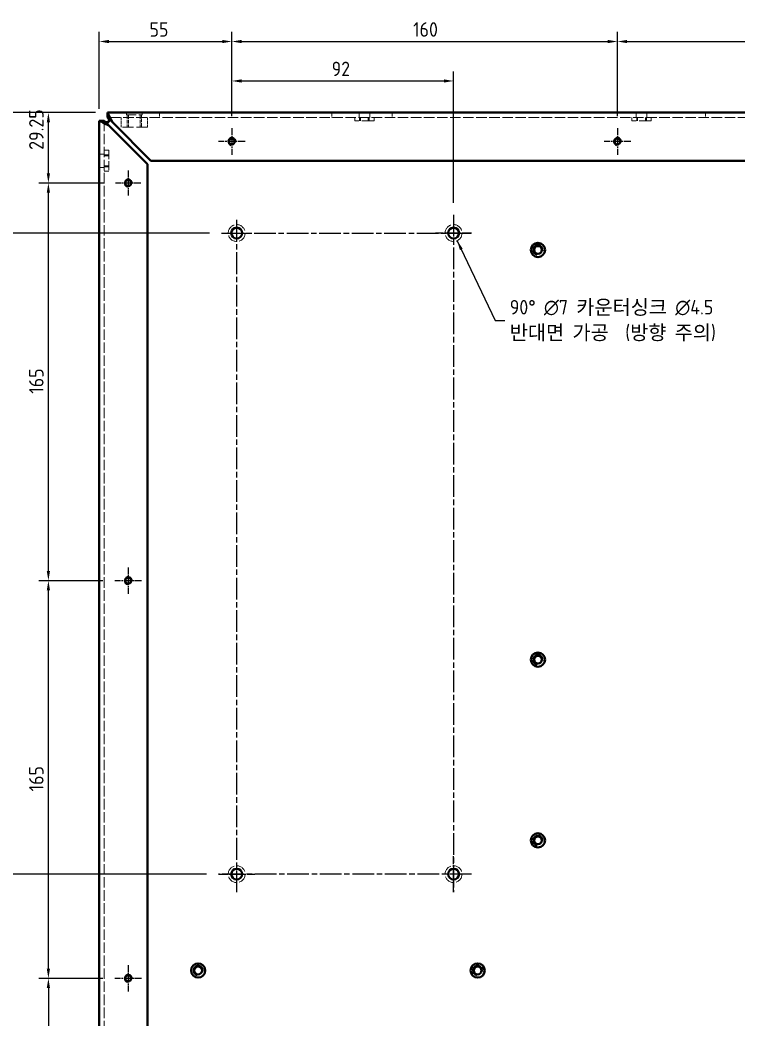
# Model space of a CAD drawing. Header units: millimetres. Extents: x 0 to 2378, y 0 to 1682.
# Drawn here: x 294.6 to 592.5, y 902.4 to 1316.9 of the extents above; entities that cross this region are included whole.
import ezdxf

# ---------------------------------------------------------------- set-up
doc = ezdxf.new("R2010")
doc.units = ezdxf.units.MM
doc.header["$LTSCALE"] = 2
doc.linetypes.add('CHAIN', pattern=[0.3543, 0.2362, -0.0295, 0.0591, -0.0295])
doc.linetypes.add('DASHED', pattern=[0.2067, 0.1654, -0.0413])
for name, color, linetype, lineweight in [('가려진 것(ISO)', 2, 'DASHED', 18), ('가시적인 것(ISO)', 3, 'Continuous', 40), ('가시적인 좁은 것(ISO)', 3, 'Continuous', 35), ('기호(ISO)', 5, 'Continuous', 25), ('중심 표식(ISO)', 1, 'Continuous', 25), ('중심선(ISO)', 1, 'Continuous', 25), ('치수(ISO)', 2, 'Continuous', 25)]:
    doc.layers.add(name, color=color, linetype=linetype, lineweight=lineweight)
doc.styles.add('치수 텍스트_PSTEK_POSCO', font='isocp.shx')
doc.dimstyles.new('치수_PSTEK_POSCO', dxfattribs={"dimscale": 2, "dimtxt": 3, "dimasz": 2, "dimexe": 2, "dimexo": 2.5, "dimgap": 1, "dimtad": 1, "dimrnd": 1e-08, "dimdsep": 46, "dimtxsty": '치수 텍스트_PSTEK_POSCO', "dimcen": 0.09, "dimdle": 10, "dimclrd": 7, "dimclre": 7, "dimclrt": 2, "dimadec": 1, "dimazin": 2, "dimtfac": 1, "dimtmove": 0, "dimatfit": 3, "dimfxl": 0, "dimtolj": 1, "dimlwd": -1, "dimlwe": -1, "dimarcsym": 0})
doc.dimstyles.new('치수_PSTEK_POSCO$7', dxfattribs={"dimscale": 2, "dimtxt": 3, "dimasz": 2, "dimexe": 2, "dimexo": 2.5, "dimgap": 1, "dimtad": 1, "dimrnd": 1e-08, "dimdsep": 46, "dimtxsty": '치수 텍스트_PSTEK_POSCO', "dimcen": 0.09, "dimdle": 10, "dimclrd": 7, "dimclre": 7, "dimclrt": 2, "dimadec": 1, "dimazin": 2, "dimtfac": 1, "dimtmove": 0, "dimatfit": 3, "dimfxl": 0, "dimtolj": 1, "dimlwd": -1, "dimlwe": -1, "dimarcsym": 0})

# ---------------------------------------------------------------- blocks, each defined once
blk = doc.blocks.new('*D27')
at = {"layer": 'Defpoints', "color": 0, "transparency": 16777216}
for p in [(306.37, 1084.26), (334.01, 1084.26), (334.01, 919.26)]:
    blk.add_point(p, dxfattribs=at)
at = {"layer": '치수(ISO)', "color": 7, "transparency": 16777216}
for p, q in [((329.01, 1084.26), (302.37, 1084.26)), ((306.37, 923.26), (306.37, 1080.26)), ((329.01, 919.26), (302.37, 919.26))]:
    blk.add_line(p, q, dxfattribs=at)
for points in [[(305.71, 1080.26), (307.04, 1080.26), (306.37, 1084.26)], [(305.71, 923.26), (307.04, 923.26), (306.37, 919.26)]]:
    blk.add_solid(points, dxfattribs=at)
at = {"layer": '치수(ISO)', "color": 2, "transparency": 16777216, "insert": (301.37, 996.84), "char_height": 6, "attachment_point": 4, "rotation": 90, "style": '치수 텍스트_PSTEK_POSCO'}
blk.add_mtext('\\A1;165', dxfattribs=at)
blk = doc.blocks.new('*D28')
at = {"layer": 'Defpoints', "color": 0, "transparency": 16777216}
for p in [(306.37, 1249.26), (334.28, 1249.26), (334.01, 1084.26)]:
    blk.add_point(p, dxfattribs=at)
at = {"layer": '치수(ISO)', "color": 7, "transparency": 16777216}
for p, q in [((329.28, 1249.26), (302.37, 1249.26)), ((306.37, 1088.26), (306.37, 1245.26)), ((329.01, 1084.26), (302.37, 1084.26))]:
    blk.add_line(p, q, dxfattribs=at)
for points in [[(305.71, 1245.26), (307.04, 1245.26), (306.37, 1249.26)], [(305.71, 1088.26), (307.04, 1088.26), (306.37, 1084.26)]]:
    blk.add_solid(points, dxfattribs=at)
at = {"layer": '치수(ISO)', "color": 2, "transparency": 16777216, "insert": (301.37, 1161.84), "char_height": 6, "attachment_point": 4, "rotation": 90, "style": '치수 텍스트_PSTEK_POSCO'}
blk.add_mtext('\\A1;165', dxfattribs=at)
blk = doc.blocks.new('*D29')
at = {"layer": 'Defpoints', "color": 0, "transparency": 16777216}
for p in [(382.51, 1307.98), (327.51, 1275.1), (382.51, 1272.01)]:
    blk.add_point(p, dxfattribs=at)
at = {"layer": '치수(ISO)', "color": 7, "transparency": 16777216}
for p, q in [((327.51, 1280.1), (327.51, 1311.98)), ((382.51, 1277.01), (382.51, 1311.98)), ((331.51, 1307.98), (378.51, 1307.98))]:
    blk.add_line(p, q, dxfattribs=at)
for points in [[(331.51, 1308.65), (331.51, 1307.31), (327.51, 1307.98)], [(378.51, 1308.65), (378.51, 1307.31), (382.51, 1307.98)]]:
    blk.add_solid(points, dxfattribs=at)
at = {"layer": '치수(ISO)', "color": 2, "transparency": 16777216, "insert": (348.34, 1312.98), "char_height": 6, "attachment_point": 4, "style": '치수 텍스트_PSTEK_POSCO'}
blk.add_mtext('\\A1;55', dxfattribs=at)
blk = doc.blocks.new('*D30')
at = {"layer": 'Defpoints', "color": 0, "transparency": 16777216}
for p in [(542.51, 1307.98), (382.51, 1272.01), (542.51, 1272.01)]:
    blk.add_point(p, dxfattribs=at)
at = {"layer": '치수(ISO)', "color": 7, "transparency": 16777216}
for p, q in [((382.51, 1277.01), (382.51, 1311.98)), ((542.51, 1277.01), (542.51, 1311.98)), ((386.51, 1307.98), (538.51, 1307.98))]:
    blk.add_line(p, q, dxfattribs=at)
for points in [[(386.51, 1308.65), (386.51, 1307.31), (382.51, 1307.98)], [(538.51, 1308.65), (538.51, 1307.31), (542.51, 1307.98)]]:
    blk.add_solid(points, dxfattribs=at)
at = {"layer": '치수(ISO)', "color": 2, "transparency": 16777216, "insert": (457.71, 1312.98), "char_height": 6, "attachment_point": 4, "style": '치수 텍스트_PSTEK_POSCO'}
blk.add_mtext('\\A1;160', dxfattribs=at)
blk = doc.blocks.new('*D31')
at = {"layer": 'Defpoints', "color": 0, "transparency": 16777216}
for p in [(702.51, 1307.98), (542.51, 1272.01), (702.51, 1272.01)]:
    blk.add_point(p, dxfattribs=at)
at = {"layer": '치수(ISO)', "color": 7, "transparency": 16777216}
for p, q in [((542.51, 1277.01), (542.51, 1311.98)), ((702.51, 1277.01), (702.51, 1311.98)), ((546.51, 1307.98), (698.51, 1307.98))]:
    blk.add_line(p, q, dxfattribs=at)
for points in [[(546.51, 1308.65), (546.51, 1307.31), (542.51, 1307.98)], [(698.51, 1308.65), (698.51, 1307.31), (702.51, 1307.98)]]:
    blk.add_solid(points, dxfattribs=at)
at = {"layer": '치수(ISO)', "color": 2, "transparency": 16777216, "insert": (617.71, 1312.98), "char_height": 6, "attachment_point": 4, "style": '치수 텍스트_PSTEK_POSCO'}
blk.add_mtext('\\A1;160', dxfattribs=at)
blk = doc.blocks.new('*D55')
at = {"layer": 'Defpoints', "color": 0, "transparency": 16777216}
for p in [(330.93, 1278.51), (249.85, 395.01), (331.51, 395.01)]:
    blk.add_point(p, dxfattribs=at)
at = {"layer": '치수(ISO)', "color": 7, "transparency": 16777216}
for p, q in [((325.93, 1278.51), (245.85, 1278.51)), ((249.85, 1274.51), (249.85, 399.01)), ((326.51, 395.01), (245.85, 395.01))]:
    blk.add_line(p, q, dxfattribs=at)
for points in [[(249.19, 1274.51), (250.52, 1274.51), (249.85, 1278.51)], [(249.19, 399.01), (250.52, 399.01), (249.85, 395.01)]]:
    blk.add_solid(points, dxfattribs=at)
at = {"layer": '치수(ISO)', "color": 2, "transparency": 16777216, "insert": (244.85, 828.24), "char_height": 6, "attachment_point": 4, "rotation": 90, "style": '치수 텍스트_PSTEK_POSCO'}
blk.add_mtext('\\A1;883.5', dxfattribs=at)
blk = doc.blocks.new('*D99')
at = {"layer": 'Defpoints', "color": 0, "transparency": 16777216}
for p in [(276.41, 1228.51), (378.26, 1228.51), (377.01, 962.51)]:
    blk.add_point(p, dxfattribs=at)
at = {"layer": '치수(ISO)', "color": 7, "transparency": 16777216}
for p, q in [((373.26, 1228.51), (272.41, 1228.51)), ((276.41, 966.51), (276.41, 1224.51)), ((372.01, 962.51), (272.41, 962.51))]:
    blk.add_line(p, q, dxfattribs=at)
for points in [[(275.74, 1224.51), (277.08, 1224.51), (276.41, 1228.51)], [(275.74, 966.51), (277.08, 966.51), (276.41, 962.51)]]:
    blk.add_solid(points, dxfattribs=at)
at = {"layer": '치수(ISO)', "color": 2, "transparency": 16777216, "insert": (271.41, 1084.89), "char_height": 6, "attachment_point": 4, "rotation": 90, "style": '치수 텍스트_PSTEK_POSCO'}
blk.add_mtext('\\A1;266', dxfattribs=at)
blk = doc.blocks.new('*D100')
at = {"layer": 'Defpoints', "color": 0, "transparency": 16777216}
for p in [(474.51, 1291.61), (382.51, 1272.01), (474.51, 1236.01)]:
    blk.add_point(p, dxfattribs=at)
at = {"layer": '치수(ISO)', "color": 7, "transparency": 16777216}
for p, q in [((382.51, 1277.01), (382.51, 1295.61)), ((474.51, 1241.01), (474.51, 1295.61)), ((386.51, 1291.61), (470.51, 1291.61))]:
    blk.add_line(p, q, dxfattribs=at)
for points in [[(386.51, 1292.28), (386.51, 1290.94), (382.51, 1291.61)], [(470.51, 1292.28), (470.51, 1290.94), (474.51, 1291.61)]]:
    blk.add_solid(points, dxfattribs=at)
at = {"layer": '치수(ISO)', "color": 2, "transparency": 16777216, "insert": (423.91, 1296.61), "char_height": 6, "attachment_point": 4, "style": '치수 텍스트_PSTEK_POSCO'}
blk.add_mtext('\\A1;92', dxfattribs=at)
blk = doc.blocks.new('*D101')
at = {"layer": 'Defpoints', "color": 0, "transparency": 16777216}
for p in [(330.93, 1278.51), (280.91, 1228.51), (378.26, 1228.51)]:
    blk.add_point(p, dxfattribs=at)
at = {"layer": '치수(ISO)', "color": 7, "transparency": 16777216}
for p, q in [((325.93, 1278.51), (276.91, 1278.51)), ((280.91, 1274.51), (280.91, 1232.51)), ((373.26, 1228.51), (276.91, 1228.51))]:
    blk.add_line(p, q, dxfattribs=at)
for points in [[(280.24, 1274.51), (281.58, 1274.51), (280.91, 1278.51)], [(280.24, 1232.51), (281.58, 1232.51), (280.91, 1228.51)]]:
    blk.add_solid(points, dxfattribs=at)
at = {"layer": '치수(ISO)', "color": 2, "transparency": 16777216, "insert": (275.91, 1253.33), "char_height": 6, "attachment_point": 4, "rotation": 90, "style": '치수 텍스트_PSTEK_POSCO'}
blk.add_mtext('\\A1;50', dxfattribs=at)
blk = doc.blocks.new('*D111')
at = {"layer": 'Defpoints', "color": 0, "transparency": 16777216}
for p in [(334.01, 919.26), (306.37, 754.26), (334.28, 754.26)]:
    blk.add_point(p, dxfattribs=at)
at = {"layer": '치수(ISO)', "color": 7, "transparency": 16777216}
for p, q in [((329.01, 919.26), (302.37, 919.26)), ((306.37, 915.26), (306.37, 758.26)), ((329.28, 754.26), (302.37, 754.26))]:
    blk.add_line(p, q, dxfattribs=at)
for points in [[(305.71, 915.26), (307.04, 915.26), (306.37, 919.26)], [(305.71, 758.26), (307.04, 758.26), (306.37, 754.26)]]:
    blk.add_solid(points, dxfattribs=at)
at = {"layer": '치수(ISO)', "color": 2, "transparency": 16777216, "insert": (301.37, 814.34), "char_height": 6, "attachment_point": 4, "rotation": 90, "style": '치수 텍스트_PSTEK_POSCO'}
blk.add_mtext('\\A1;165', dxfattribs=at)
blk = doc.blocks.new('*D147')
at = {"layer": 'Defpoints', "color": 0, "transparency": 16777216}
for p in [(306.37, 1278.51), (330.93, 1278.51), (334.28, 1249.26)]:
    blk.add_point(p, dxfattribs=at)
at = {"layer": '치수(ISO)', "color": 7, "transparency": 16777216}
for p, q in [((325.93, 1278.51), (302.37, 1278.51)), ((306.37, 1253.26), (306.37, 1274.51)), ((329.28, 1249.26), (302.37, 1249.26))]:
    blk.add_line(p, q, dxfattribs=at)
for points in [[(305.71, 1274.51), (307.04, 1274.51), (306.37, 1278.51)], [(305.71, 1253.26), (307.04, 1253.26), (306.37, 1249.26)]]:
    blk.add_solid(points, dxfattribs=at)
at = {"layer": '치수(ISO)', "color": 2, "transparency": 16777216, "insert": (301.37, 1263.03), "char_height": 6, "attachment_point": 4, "rotation": 90, "style": '치수 텍스트_PSTEK_POSCO'}
blk.add_mtext('\\A1;29.25', dxfattribs=at)

msp = doc.modelspace()

# ---------------------------------------------------------------- linework, layer by layer
at = {"layer": '가려진 것(ISO)', "ltscale": 1.904597}
for p, q in [((331.5111, 1276.5122), (331.5111, 1278.5122)), ((352.5111, 1278.5122), (352.5111, 1276.5122)), ((424.0111, 1278.5122), (424.0111, 1276.5122)), ((435.2611, 1276.5122), (435.2611, 1278.5122)), ((439.7611, 1276.5122), (439.7611, 1278.5122)), ((449.0111, 1278.5122), (449.0111, 1276.5122)), ((550.2611, 1276.5122), (550.2611, 1278.5122)), ((554.7611, 1276.5122), (554.7611, 1278.5122)), ((579.0111, 1278.5122), (579.0111, 1276.5122)), ((329.5111, 1274.5122), (327.5111, 1274.5122)), ((329.5111, 1261.2622), (327.5111, 1261.2622)), ((329.5111, 1262.8622), (331.5111, 1262.8622)), ((331.5111, 1261.0122), (329.5111, 1261.0122)), ((329.5111, 1260.5792), (331.5111, 1260.5792)), ((329.5111, 1256.4452), (331.5111, 1256.4452)), ((329.5111, 1256.0122), (331.5111, 1256.0122)), ((329.5111, 1255.7622), (327.5111, 1255.7622)), ((329.5111, 1254.1622), (331.5111, 1254.1622))]:
    msp.add_line(p, q, dxfattribs=at)
at = {"layer": '가려진 것(ISO)', "ltscale": 0.952248}
for p, q in [((338.7611, 1277.5122), (338.7611, 1278.5122)), ((345.2611, 1277.5122), (345.2611, 1278.5122))]:
    msp.add_line(p, q, dxfattribs=at)
at = {"layer": '가려진 것(ISO)', "ltscale": 12.349028}
msp.add_line((338.7611, 1277.5122), (345.2611, 1277.5122), dxfattribs=at)
at = {"layer": '가려진 것(ISO)', "ltscale": 4.761642}
for p, q in [((339.0111, 1277.5122), (339.0111, 1272.5122)), ((339.5526, 1277.5122), (339.5526, 1272.5122)), ((344.4696, 1277.5122), (344.4696, 1272.5122)), ((345.0111, 1272.5122), (345.0111, 1277.5122))]:
    msp.add_line(p, q, dxfattribs=at)
at = {"layer": '가려진 것(ISO)', "ltscale": 13.090355}
msp.add_line((329.5111, 1275.098), (329.5111, 398.4264), dxfattribs=at)
at = {"layer": '가려진 것(ISO)', "ltscale": 1.495845}
for p, q in [((330.0968, 1274.5122), (329.5111, 1274.5122)), ((331.5111, 1275.9264), (331.5111, 1276.5122))]:
    msp.add_line(p, q, dxfattribs=at)
at = {"layer": '가려진 것(ISO)', "ltscale": 13.123552}
msp.add_line((754.0968, 1276.5122), (330.9253, 1276.5122), dxfattribs=at)
at = {"layer": '가려진 것(ISO)', "ltscale": 3.809293}
for p, q in [((336.5111, 1276.5122), (336.5111, 1272.5122)), ((347.5111, 1276.5122), (347.5111, 1272.5122))]:
    msp.add_line(p, q, dxfattribs=at)
at = {"layer": '가려진 것(ISO)', "ltscale": 1.428422}
for p, q in [((433.5111, 1276.5122), (433.5111, 1275.0122)), ((435.5111, 1276.5122), (435.5111, 1275.0122)), ((435.8901, 1276.5122), (435.8901, 1275.0122)), ((439.1321, 1276.5122), (439.1321, 1275.0122)), ((439.5111, 1275.0122), (439.5111, 1276.5122)), ((441.5111, 1276.5122), (441.5111, 1275.0122)), ((548.5111, 1276.5122), (548.5111, 1275.0122)), ((550.5111, 1276.5122), (550.5111, 1275.0122)), ((550.8901, 1276.5122), (550.8901, 1275.0122)), ((554.1321, 1276.5122), (554.1321, 1275.0122)), ((554.5111, 1275.0122), (554.5111, 1276.5122)), ((556.5111, 1276.5122), (556.5111, 1275.0122))]:
    msp.add_line(p, q, dxfattribs=at)
at = {"layer": '가려진 것(ISO)', "ltscale": 15.198803}
for p, q in [((441.5111, 1275.0122), (433.5111, 1275.0122)), ((556.5111, 1275.0122), (548.5111, 1275.0122))]:
    msp.add_line(p, q, dxfattribs=at)
at = {"layer": '가려진 것(ISO)', "ltscale": 13.932237}
msp.add_line((347.5111, 1272.5122), (336.5111, 1272.5122), dxfattribs=at)
at = {"layer": '가려진 것(ISO)', "ltscale": 11.019133}
msp.add_line((331.5111, 1262.8622), (331.5111, 1254.1622), dxfattribs=at)
at = {"layer": '가려진 것(ISO)', "ltscale": 13.298953}
for centre in [(384.5111, 1228.5122), (474.5111, 1228.5122), (384.5111, 962.5122), (474.5111, 962.5122)]:
    msp.add_circle(centre, 3.5, dxfattribs=at)
at = {"layer": '가시적인 것(ISO)'}
for p, q in [((330.9253, 1278.5122), (754.0968, 1278.5122)), ((330.9253, 1276.5122), (330.9253, 1278.5122)), ((327.5111, 398.4264), (327.5111, 1275.098)), ((327.5111, 1275.098), (329.5111, 1275.098)), ((329.5111, 1275.098), (331.5111, 1273.098)), ((331.5111, 1274.5122), (330.0968, 1274.5122)), ((330.9253, 1276.5122), (332.9253, 1274.5122)), ((331.5111, 1274.5122), (331.5111, 1275.9264)), ((331.5111, 1273.098), (347.5111, 1257.098)), ((348.9253, 1258.5122), (332.9253, 1274.5122)), ((347.5111, 1257.098), (347.5111, 398.4264)), ((736.0968, 1258.5122), (348.9253, 1258.5122))]:
    msp.add_line(p, q, dxfattribs=at)
for centre, radius in [((382.5111, 1266.5122), 1.2295), ((542.5111, 1266.5122), 1.2295), ((339.5111, 1249.2622), 1.2295), ((384.5111, 1228.5122), 2.25), ((474.5111, 1228.5122), 2.25), ((509.5111, 1221.5122), 2.95), ((509.5111, 1221.5122), 1.621), ((339.5111, 1084.2622), 1.2295), ((509.5111, 1051.5122), 2.95), ((509.5111, 1051.5122), 1.621), ((509.5111, 976.5122), 2.95), ((509.5111, 976.5122), 1.621), ((384.5111, 962.5122), 2.25), ((474.5111, 962.5122), 2.25), ((368.5111, 922.5122), 2.95), ((484.5111, 922.5122), 2.95), ((339.5111, 919.2622), 1.2295), ((368.5111, 922.5122), 1.621), ((484.5111, 922.5122), 1.621)]:
    msp.add_circle(centre, radius, dxfattribs=at)
for points, knots in [([(332.9253, 1274.5122), (332.2978, 1275.7671), (331.6783, 1277.0062), (331.3088, 1277.7451), (331.0616, 1278.2395), (330.9798, 1278.4031), (330.9253, 1278.5122)], [-1.57079633, -1.57079633, -1.57079633, -1.57079633, -0.62965502, -0.62965502, -0.62965502, 0, 0, 0, 0]), ([(327.5111, 1275.098), (327.7632, 1274.9719), (328.1414, 1274.7829), (329.1556, 1274.2757), (329.8341, 1273.9365), (330.6715, 1273.5178), (331.5111, 1273.098)], [0, 0, 0, 0, 0.94114131, 0.94114131, 0.94114131, 1.57079633, 1.57079633, 1.57079633, 1.57079633])]:
    msp.add_open_spline(points, degree=3, knots=knots, dxfattribs=at)
at = {"layer": '가시적인 좁은 것(ISO)'}
for centre, radius in [((382.5111, 1266.5122), 1.5), ((542.5111, 1266.5122), 1.5), ((339.5111, 1249.2622), 1.5), ((509.5111, 1221.5122), 2), ((339.5111, 1084.2622), 1.5), ((509.5111, 1051.5122), 2), ((509.5111, 976.5122), 2), ((368.5111, 922.5122), 2), ((484.5111, 922.5122), 2), ((339.5111, 919.2622), 1.5)]:
    msp.add_arc(centre, radius, 350, 260, dxfattribs=at)
at = {"layer": '중심 표식(ISO)', "linetype": 'CHAIN', "ltscale": 6.111541}
for p, q in [((382.5111, 1272.0122), (382.5111, 1261.0122)), ((542.5111, 1272.0122), (542.5111, 1261.0122)), ((388.0111, 1266.5122), (377.0111, 1266.5122)), ((548.0111, 1266.5122), (537.0111, 1266.5122)), ((339.5111, 1089.7622), (339.5111, 1078.7622)), ((345.0111, 1084.2622), (334.0111, 1084.2622)), ((339.5111, 924.7622), (339.5111, 913.7622)), ((345.0111, 919.2622), (334.0111, 919.2622))]:
    msp.add_line(p, q, dxfattribs=at)
at = {"layer": '중심 표식(ISO)', "linetype": 'CHAIN', "ltscale": 5.810959}
for p, q in [((339.5111, 1254.4917), (339.5111, 1244.0327)), ((344.7406, 1249.2622), (334.2816, 1249.2622))]:
    msp.add_line(p, q, dxfattribs=at)
at = {"layer": '중심 표식(ISO)', "linetype": 'CHAIN', "ltscale": 6.944946}
msp.add_line((378.2611, 1228.5122), (390.7611, 1228.5122), dxfattribs=at)
at = {"layer": '중심 표식(ISO)', "linetype": 'CHAIN', "ltscale": 8.333956}
for p, q in [((482.0111, 1228.5122), (467.0111, 1228.5122)), ((474.5111, 955.0122), (474.5111, 970.0122)), ((377.0111, 962.5122), (392.0111, 962.5122))]:
    msp.add_line(p, q, dxfattribs=at)
at = {"layer": '중심선(ISO)', "linetype": 'CHAIN', "ltscale": 19.051651}
for p, q in [((474.5111, 1236.0122), (474.5111, 955.0122)), ((384.5111, 955.0122), (384.5111, 1234.7622)), ((378.2611, 1228.5122), (482.0111, 1228.5122)), ((482.0111, 962.5122), (377.0111, 962.5122))]:
    msp.add_line(p, q, dxfattribs=at)

# ---------------------------------------------------------------- texts
at = {"layer": '기호(ISO)', "color": 2, "insert": (497.8155, 1192.1663), "char_height": 6.0000002, "width": 103.04167, "attachment_point": 4, "line_spacing_factor": 1.05, "style": '치수 텍스트_PSTEK_POSCO'}
msp.add_mtext('{90° \\fAIGDT|b0|i0;\\H6.0000;n\\fisocp|b0|i0;\\H6.0000;7 카운터싱크 \\fAIGDT|b0|i0;\\H6.0000;n\\fisocp|b0|i0;\\H6.0000;4.5\\P반대면 가공  (방향 주의) }', dxfattribs=at)

# ---------------------------------------------------------------- dimensions: what is measured, and where the dimension line sits
at = {"layer": '치수(ISO)', "color": 7}
for base, p1, p2, angle, picture, middle in [((382.5111, 1307.9809), (327.5111, 1275.098), (382.5111, 1272.0122), 180, '*D29', (351.7611, 1307.9809)), ((542.5111, 1307.9809), (382.5111, 1272.0122), (542.5111, 1272.0122), 180, '*D30', (462.5111, 1307.9809)), ((702.5111, 1307.9809), (542.5111, 1272.0122), (702.5111, 1272.0122), 180, '*D31', (622.5111, 1307.9809)), ((474.5111, 1291.6088), (382.5111, 1272.0122), (474.5111, 1236.0122), 180, '*D100', (427.5111, 1291.6088)), ((306.3737, 1278.5122), (334.2816, 1249.2622), (330.9253, 1278.5122), 90, '*D147', (306.3737, 1271.6372)), ((249.8527, 395.0122), (330.9253, 1278.5122), (331.5111, 395.0122), 90, '*D55', (249.8527, 836.7622)), ((280.9086, 1228.5122), (330.9253, 1278.5122), (378.2611, 1228.5122), 90, '*D101', (280.9086, 1256.6372)), ((306.3737, 1249.2622), (334.0111, 1084.2622), (334.2816, 1249.2622), 90, '*D28', (306.3737, 1166.7622)), ((276.4086, 1228.5122), (377.0111, 962.5122), (378.2611, 1228.5122), 90, '*D99', (276.4086, 1090.5122)), ((306.3737, 1084.2622), (334.0111, 919.2622), (334.0111, 1084.2622), 90, '*D27', (306.3737, 1001.7622)), ((306.3737, 754.2622), (334.0111, 919.2622), (334.2816, 754.2622), 90, '*D111', (306.3737, 819.2622))]:
    dim = msp.add_linear_dim(base=base, p1=p1, p2=p2, angle=angle, dimstyle='치수_PSTEK_POSCO', override={"dimdec": 2, "dimtp": 0, "dimtm": 0, "dimtdec": 2, "dimtofl": 0, "dimatfit": 1}, dxfattribs=at)
    dim.commit()
    dim.dimension.update_dxf_attribs({"geometry": picture, "text_midpoint": middle, "dimtype": 160})

# ---------------------------------------------------------------- leaders
at = {"layer": '기호(ISO)', "color": 7, "annotation_type": 0, "has_hookline": 1, "hookline_direction": 0, "text_width": 89.5454}
msp.add_leader([(476.0021, 1225.3457), (491.8155, 1192.1663), (495.8155, 1192.1663)], dimstyle='치수_PSTEK_POSCO$7', override={"dimtad": 0}, dxfattribs=at)

doc.saveas('drawing.dxf')
